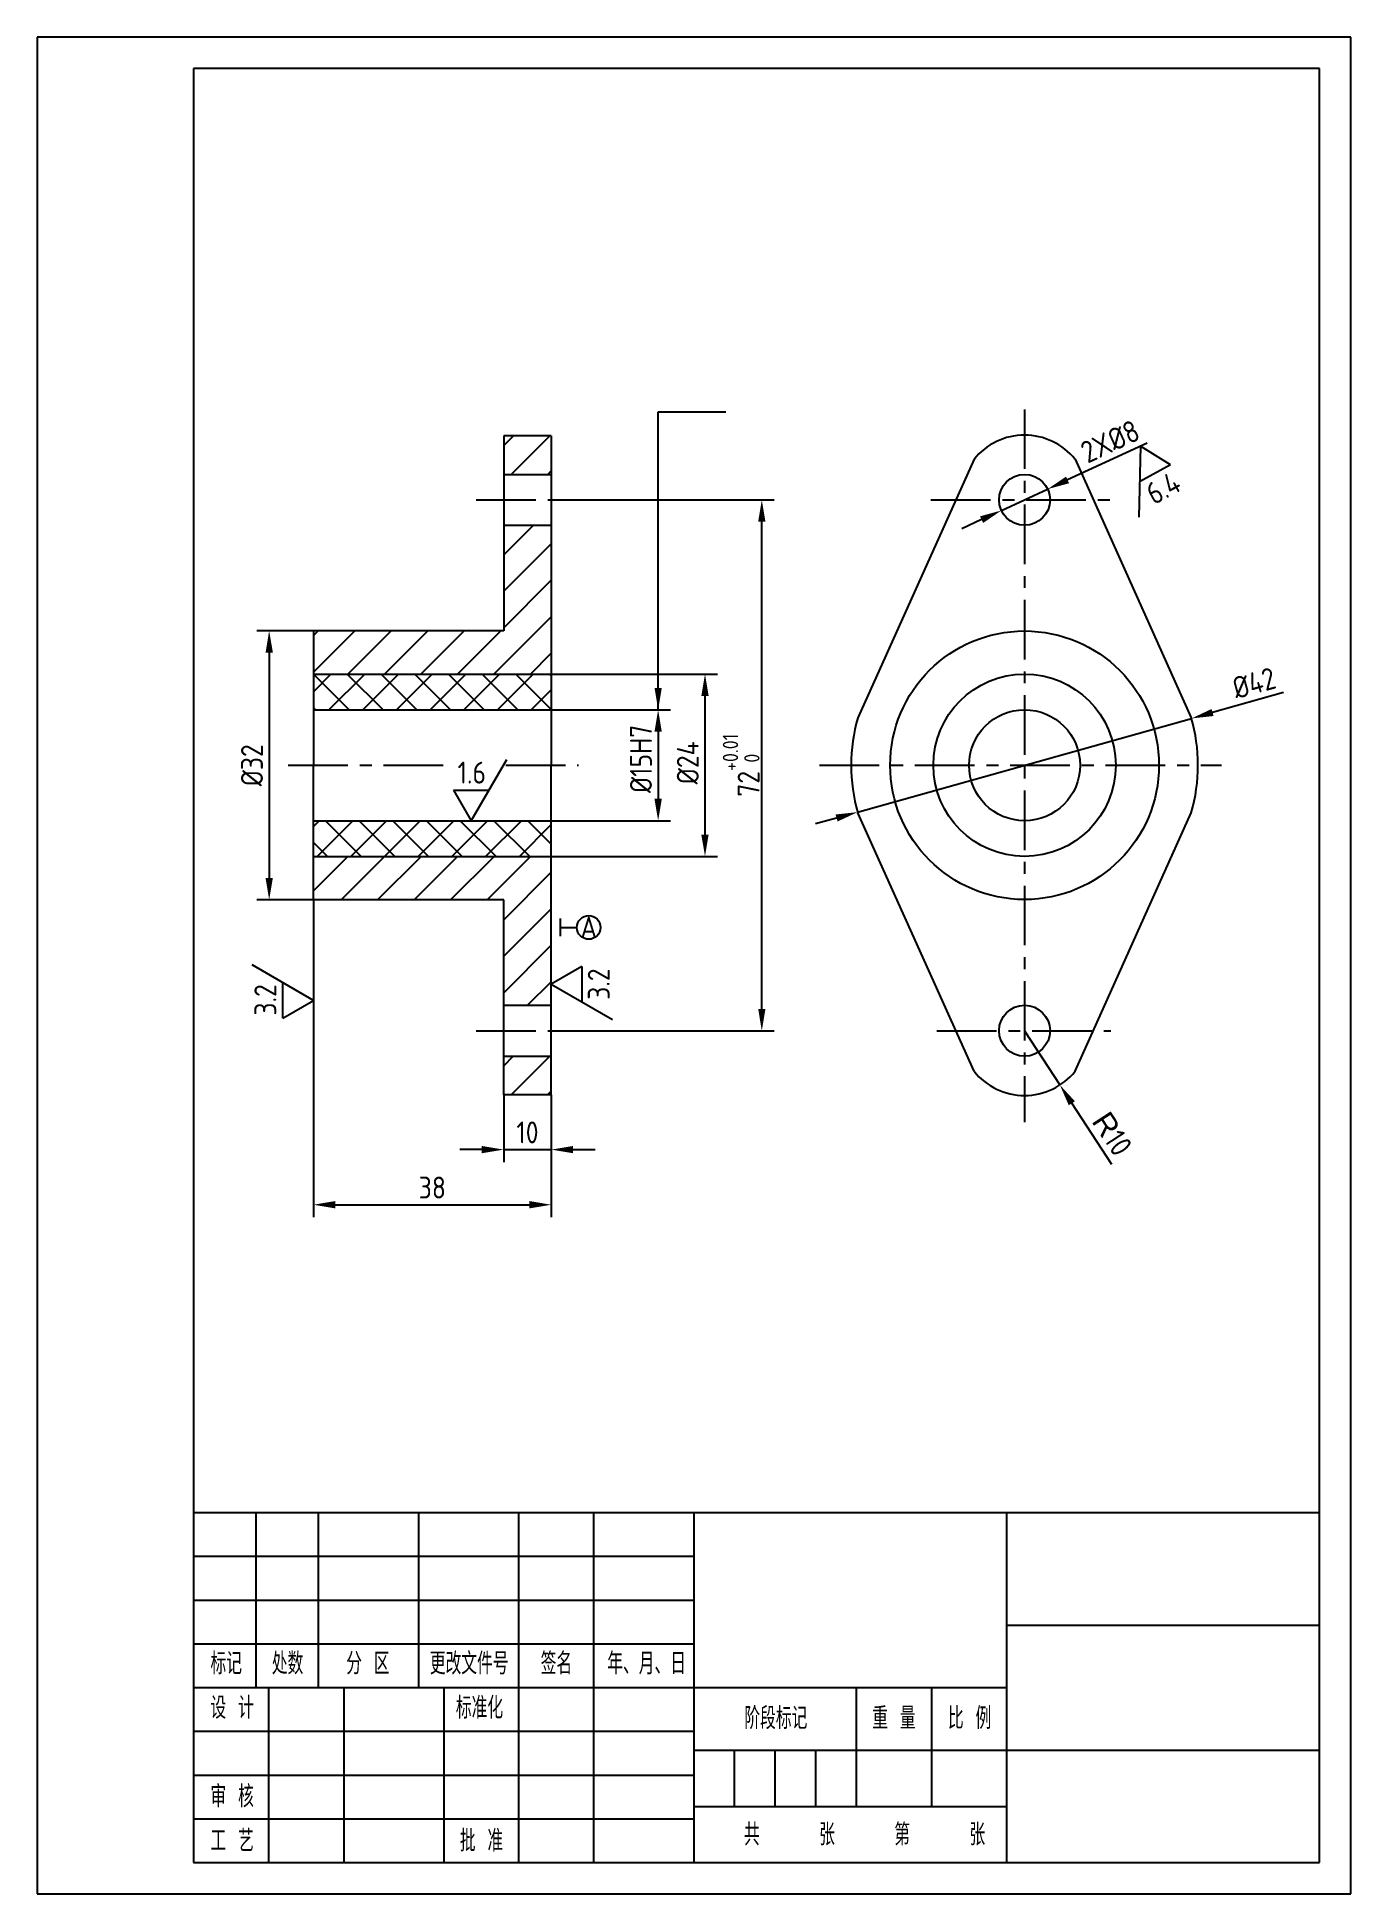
# Model space of a CAD drawing. Header units: millimetres. Extents: x 0 to 210, y 0 to 297.
import ezdxf
from ezdxf.enums import TextEntityAlignment as Align

# ---------------------------------------------------------------- set-up
doc = ezdxf.new("R2010")
doc.units = ezdxf.units.MM
doc.header["$LTSCALE"] = 0.3
doc.linetypes.add('CENTER', pattern=[50.8, 31.75, -6.35, 6.35, -6.35])
for name, color, linetype in [('文字', 3, 'Continuous'), ('点画线', 1, 'CENTER'), ('粗实线', 7, 'Continuous'), ('细实线', 5, 'Continuous')]:
    doc.layers.add(name, color=color, linetype=linetype)
doc.styles.add('工程字-10', font='gbenor.shx', dxfattribs={"height": 10, "bigfont": 'gbcbig.shx'})
doc.styles.add('工程字-35', font='gbenor.shx', dxfattribs={"height": 3.5, "bigfont": 'gbcbig.shx'})
doc.styles.add('工程字-7', font='gbenor.shx', dxfattribs={"height": 7, "bigfont": 'gbcbig.shx'})
doc.styles.add('工程字35', font='gbenor.shx', dxfattribs={"height": 3.5, "bigfont": 'gbcbig.shx'})
doc.dimstyles.new('尺寸35', dxfattribs={"dimtxt": 3.5, "dimasz": 3.5, "dimexe": 2, "dimexo": 0, "dimgap": 1, "dimtad": 1, "dimdec": 0, "dimdsep": 46, "dimtxsty": '工程字35', "dimcen": 3.5, "dimaunit": 1, "dimadec": 0, "dimazin": 0, "dimtfac": 1, "dimtdec": 0, "dimtmove": 0, "dimatfit": 3, "dimfxl": 1, "dimarcsym": 0})

# ---------------------------------------------------------------- blocks, each defined once
blk = doc.blocks.new('标题栏')
at = {"layer": '粗实线'}
for p, q in [((-180, 56), (-180, 0)), ((-180, 56), (0, 56)), ((-170, 28), (-170, 56)), ((-160, 28), (-160, 56)), ((-144, 28), (-144, 56)), ((-128, 0), (-128, 56)), ((-116, 0), (-116, 56)), ((-100, 0), (-100, 56)), ((-50, 0), (-50, 56)), ((0, 0), (0, 56)), ((-50, 38), (0, 38)), ((-180, 35), (-100, 35)), ((-180, 28), (-50, 28)), ((-168, 28), (-168, 0)), ((-156, 28), (-156, 0)), ((-140, 28), (-140, 0)), ((-100, 28), (-50, 28)), ((-74, 9), (-74, 28)), ((-62, 9), (-62, 28)), ((-100, 18), (0, 18)), ((-100, 9), (-50, 9)), ((-180, 7), (-100, 7)), ((-180, 0), (0, 0))]:
    blk.add_line(p, q, dxfattribs=at)
at = {"layer": '细实线'}
for p, q in [((-180, 49), (-100, 49)), ((-180, 42), (-100, 42)), ((-180, 21), (-100, 21)), ((-93.5, 9), (-93.5, 18)), ((-87, 9), (-87, 18)), ((-80.5, 9), (-80.5, 18)), ((-180, 14), (-100, 14))]:
    blk.add_line(p, q, dxfattribs=at)
at = {"layer": '文字', "style": '工程字-35'}
for s, p in [('标记', (-177.3, 30.1)), ('处数', (-167.49, 30.1)), ('分 区', (-155.6, 30.1)), ('更改文件号', (-142.24, 30.1)), ('签名', (-124.51, 30.1)), ('年、月、日', (-113.87, 30.1)), ('设 计', (-177.3, 23.01)), ('标准化', (-138.07, 23.01)), ('阶段标记', (-91.96, 21.35)), ('重 量', (-71.51, 21.35)), ('比 例', (-59.41, 21.35)), ('审 核', (-177.3, 8.84)), ('共     张     第     张', (-92, 2.75)), ('工 艺', (-177.3, 1.75)), ('批 准', (-137.44, 1.75))]:
    blk.add_text(s, height=3.5, dxfattribs=at).set_placement(p)
at = {"layer": '文字'}
for tag, height, style, p in [('(单位名称)', 7, '工程字-7', (-25, 47)), ('(材料标记)', 10, '工程字-10', (-75, 42)), ('(图样名称)', 10, '工程字-10', (-25, 28)), ('(设计)', 3.5, '工程字-35', (-162.05, 24.36)), ('(日期)', 3.5, '工程字-35', (-147.8, 24.31)), ('(重量)', 3.5, '工程字-35', (-68, 13.5)), ('(比例)', 3.5, '工程字-35', (-56, 13.5)), ('(图样代号)', 7, '工程字-7', (-25, 9)), ('Z1', 3.5, '工程字-35', (-85.73, 4.29)), ('Z2', 3.5, '工程字-35', (-64.26, 4.35))]:
    blk.add_attdef(tag, text='', height=height, dxfattribs=dict(at, style=style)).set_placement(p, align=Align.MIDDLE)
blk = doc.blocks.new('*D8')
at = {"layer": 'Defpoints', "color": 0}
for p in [(44.16, 202.05), (37.09, 159.01), (44.16, 159.01)]:
    blk.add_point(p, dxfattribs=at)
at = {"layer": '细实线', "color": 0, "lineweight": -2}
for p, q in [((44.16, 202.05), (35.09, 202.05)), ((37.09, 198.55), (37.09, 162.51)), ((44.16, 159.01), (35.09, 159.01))]:
    blk.add_line(p, q, dxfattribs=at)
at = {"layer": '细实线', "color": 0}
for points in [[(36.51, 198.55), (37.68, 198.55), (37.09, 202.05)], [(36.51, 162.51), (37.68, 162.51), (37.09, 159.01)]]:
    blk.add_solid(points, dxfattribs=at)
at = {"layer": '细实线', "color": 0, "insert": (34.34, 180.53), "char_height": 3.5, "attachment_point": 5, "rotation": 90, "style": '工程字35'}
blk.add_mtext('%%c32', dxfattribs=at)
blk = doc.blocks.new('*D9')
at = {"layer": 'Defpoints', "color": 0}
for p in [(44.16, 159.01), (82.18, 127.81), (82.18, 110.23)]:
    blk.add_point(p, dxfattribs=at)
at = {"layer": '细实线', "color": 0, "lineweight": -2}
for p, q in [((44.16, 159.01), (44.16, 108.23)), ((82.18, 127.81), (82.18, 108.23)), ((47.66, 110.23), (78.68, 110.23))]:
    blk.add_line(p, q, dxfattribs=at)
at = {"layer": '细实线', "color": 0}
for points in [[(47.66, 110.82), (47.66, 109.65), (44.16, 110.23)], [(78.68, 110.82), (78.68, 109.65), (82.18, 110.23)]]:
    blk.add_solid(points, dxfattribs=at)
at = {"layer": '细实线', "color": 0, "insert": (63.17, 112.98), "char_height": 3.5, "attachment_point": 5, "style": '工程字35'}
blk.add_mtext('38', dxfattribs=at)
blk = doc.blocks.new('*D10')
at = {"layer": 'Defpoints', "color": 0}
for p in [(74.58, 127.81), (82.18, 127.81), (82.18, 119.05)]:
    blk.add_point(p, dxfattribs=at)
at = {"layer": '细实线', "color": 0, "lineweight": -2}
for p, q in [((74.58, 127.81), (74.58, 117.05)), ((82.18, 127.81), (82.18, 117.05)), ((71.08, 119.05), (67.58, 119.05)), ((74.58, 119.05), (82.18, 119.05)), ((85.68, 119.05), (89.18, 119.05))]:
    blk.add_line(p, q, dxfattribs=at)
at = {"layer": '细实线', "color": 0}
for points in [[(71.08, 119.63), (71.08, 118.47), (74.58, 119.05)], [(85.68, 119.63), (85.68, 118.47), (82.18, 119.05)]]:
    blk.add_solid(points, dxfattribs=at)
at = {"layer": '细实线', "color": 0, "insert": (78.38, 121.8), "char_height": 3.5, "attachment_point": 5, "style": '工程字35'}
blk.add_mtext('10', dxfattribs=at)
blk = doc.blocks.new('*D11')
at = {"layer": 'Defpoints', "color": 0}
for p in [(82.18, 189.4), (82.18, 171.66), (99.27, 171.66)]:
    blk.add_point(p, dxfattribs=at)
at = {"layer": '细实线', "color": 0, "lineweight": -2}
for p, q in [((82.18, 189.4), (101.27, 189.4)), ((99.27, 185.9), (99.27, 175.16)), ((82.18, 171.66), (101.27, 171.66))]:
    blk.add_line(p, q, dxfattribs=at)
at = {"layer": '细实线', "color": 0}
for points in [[(98.68, 185.9), (99.85, 185.9), (99.27, 189.4)], [(98.68, 175.16), (99.85, 175.16), (99.27, 171.66)]]:
    blk.add_solid(points, dxfattribs=at)
at = {"layer": '细实线', "color": 0, "insert": (96.52, 181.55), "char_height": 3.5, "attachment_point": 5, "rotation": 90, "style": '工程字35'}
blk.add_mtext('%%C15H7', dxfattribs=at)
blk = doc.blocks.new('*D12')
at = {"layer": 'Defpoints', "color": 0}
for p in [(82.18, 195.11), (106.76, 195.11), (82.18, 165.95)]:
    blk.add_point(p, dxfattribs=at)
at = {"layer": '细实线', "color": 0, "lineweight": -2}
for p, q in [((82.18, 195.11), (108.76, 195.11)), ((106.76, 169.45), (106.76, 191.61)), ((82.18, 165.95), (108.76, 165.95))]:
    blk.add_line(p, q, dxfattribs=at)
at = {"layer": '细实线', "color": 0}
for points in [[(106.17, 191.61), (107.34, 191.61), (106.76, 195.11)], [(106.17, 169.45), (107.34, 169.45), (106.76, 165.95)]]:
    blk.add_solid(points, dxfattribs=at)
at = {"layer": '细实线', "color": 0, "insert": (104.01, 180.92), "char_height": 3.5, "attachment_point": 5, "rotation": 90, "style": '工程字35'}
blk.add_mtext('%%c24', dxfattribs=at)
blk = doc.blocks.new('*D13')
at = {"layer": 'Defpoints', "color": 0}
for p in [(82.18, 222.99), (115.84, 222.99), (82.18, 138.06)]:
    blk.add_point(p, dxfattribs=at)
at = {"layer": '细实线', "color": 0, "lineweight": -2}
for p, q in [((82.18, 222.99), (117.84, 222.99)), ((115.84, 141.56), (115.84, 219.49)), ((82.18, 138.06), (117.84, 138.06))]:
    blk.add_line(p, q, dxfattribs=at)
at = {"layer": '细实线', "color": 0}
for points in [[(115.26, 219.49), (116.42, 219.49), (115.84, 222.99)], [(115.26, 141.56), (116.42, 141.56), (115.84, 138.06)]]:
    blk.add_solid(points, dxfattribs=at)
at = {"layer": '细实线', "color": 0, "insert": (112.54, 180.53), "char_height": 3.5, "attachment_point": 5, "rotation": 90, "style": '工程字35'}
blk.add_mtext('72{\\H0.7x;\\S+0.01^  0;}', dxfattribs=at)
blk = doc.blocks.new('*D14')
at = {"layer": 'Defpoints', "color": 0}
for p in [(184.53, 188.02), (131.16, 173.04)]:
    blk.add_point(p, dxfattribs=at)
at = {"layer": '细实线', "color": 0, "lineweight": -2}
for p, q in [((199.26, 192.16), (187.9, 188.97)), ((131.16, 173.04), (184.53, 188.02)), ((127.79, 172.09), (124.42, 171.14))]:
    blk.add_line(p, q, dxfattribs=at)
at = {"layer": '细实线', "color": 0}
for points in [[(187.74, 189.53), (188.06, 188.41), (184.53, 188.02)], [(127.63, 172.65), (127.95, 171.53), (131.16, 173.04)]]:
    blk.add_solid(points, dxfattribs=at)
at = {"layer": '细实线', "color": 0, "insert": (194.52, 193.68), "char_height": 3.5, "attachment_point": 5, "rotation": 15.6849, "style": '工程字35'}
blk.add_mtext('%%c42', dxfattribs=at)
blk = doc.blocks.new('*D15')
at = {"layer": 'Defpoints', "color": 0}
for p in [(157.84, 138.06), (163.49, 129.39)]:
    blk.add_point(p, dxfattribs=at)
at = {"layer": '细实线', "color": 0, "lineweight": -2}
for p, q in [((157.84, 138.06), (163.49, 129.39)), ((171.8, 116.65), (165.4, 126.46))]:
    blk.add_line(p, q, dxfattribs=at)
at = {"layer": '细实线', "color": 0}
blk.add_solid([(165.89, 126.78), (164.91, 126.14), (163.49, 129.39)], dxfattribs=at)
at = {"layer": '细实线', "color": 0, "insert": (171.86, 121.59), "char_height": 3.5, "attachment_point": 5, "rotation": 303.0914, "style": '工程字35'}
blk.add_mtext('{\\fArial|b0|i0|c0|p32;R}10', dxfattribs=at)
blk = doc.blocks.new('*D16')
at = {"layer": 'Defpoints', "color": 0}
for p in [(161.53, 224.7), (154.15, 221.29)]:
    blk.add_point(p, dxfattribs=at)
at = {"layer": '细实线', "color": 0, "lineweight": -2}
for p, q in [((177.45, 232.05), (164.71, 226.17)), ((154.15, 221.29), (161.53, 224.7)), ((150.97, 219.82), (147.8, 218.35))]:
    blk.add_line(p, q, dxfattribs=at)
at = {"layer": '细实线', "color": 0}
for points in [[(164.47, 226.7), (164.96, 225.64), (161.53, 224.7)], [(150.73, 220.35), (151.22, 219.29), (154.15, 221.29)]]:
    blk.add_solid(points, dxfattribs=at)
at = {"layer": '细实线', "color": 0, "insert": (171.52, 232.34), "char_height": 3.5, "attachment_point": 5, "rotation": 24.7886, "style": '工程字35'}
blk.add_mtext('2X%%c8', dxfattribs=at)
blk = doc.blocks.new('BASE1')
at = {"layer": '粗实线'}
blk.add_line((0, -1.41), (0, 1.41), dxfattribs=at)
at = {"layer": '细实线'}
blk.add_line((0, 0), (2.6, 0), dxfattribs=at)
blk.add_circle((4.49, 0), 1.89, dxfattribs=at)
at = {"layer": '文字', "style": '工程字35'}
blk.add_attdef('A', text='', height=3.5, dxfattribs=at).set_placement((4.49, 0), align=Align.MIDDLE)
blk = doc.blocks.new('ROU1')
at = {"layer": '细实线'}
for p, q in [((0, 0), (5.66, 9.8)), ((-2.83, 4.9), (0, 0)), ((-2.83, 4.9), (2.83, 4.9))]:
    blk.add_line(p, q, dxfattribs=at)
at = {"layer": '文字', "style": '工程字35'}
blk.add_attdef('ROU', text='', height=3.5, dxfattribs=at).set_placement((0.08, 7.69), align=Align.MIDDLE)
blk = doc.blocks.new('ROU2')
at = {"layer": '细实线'}
for p, q in [((0, 0), (-5.66, -9.8)), ((2.83, -4.9), (0, 0)), ((2.83, -4.9), (-2.83, -4.9))]:
    blk.add_line(p, q, dxfattribs=at)
at = {"layer": '文字', "style": '工程字35'}
blk.add_attdef('ROU', text='', height=3.5, dxfattribs=at).set_placement((0.01, -7.59), align=Align.MIDDLE)

msp = doc.modelspace()

# ---------------------------------------------------------------- hatches: boundary and pattern name
at = {"layer": '细实线'}
h = msp.add_hatch(dxfattribs=at)
h.set_pattern_fill('ANSI31', color=256, scale=1.3, style=0)
h.set_pattern_definition([(45, (-91.8203, 18.603), (-2.918583, 2.918583), [])])
h.paths.add_polyline_path([(74.58, 227.06), (82.18, 227.06), (82.18, 233.25), (74.58, 233.25)])
h.paths.add_polyline_path([(74.58, 202.05), (44.16, 202.05), (44.16, 195.11), (82.18, 195.11), (82.18, 218.93), (74.58, 218.93)])
h.paths.add_polyline_path([(74.58, 142.13), (82.18, 142.13), (82.18, 165.95), (44.16, 165.95), (44.16, 159.01), (74.58, 159.01)])
h.paths.add_polyline_path([(82.18, 127.81), (82.18, 134), (74.58, 134), (74.58, 127.81)])
h = msp.add_hatch(dxfattribs=at)
h.set_pattern_fill('ANSI37', color=256, scale=1.2, style=0)
h.set_pattern_definition([(45, (-91.8203, 18.603), (-2.694077, 2.694077), []), (135, (-91.8203, 18.603), (-2.694077, -2.694077), [])])
h.paths.add_polyline_path([(82.18, 189.4), (82.18, 195.11), (44.16, 195.11), (44.16, 189.4)])
h.paths.add_polyline_path([(82.18, 165.95), (82.18, 171.66), (44.16, 171.66), (44.16, 165.95)])

# ---------------------------------------------------------------- linework, layer by layer
at = {"layer": '点画线'}
for p, q in [((157.84, 237.46), (157.84, 123.46)), ((70.18, 222.99), (86.59, 222.99)), ((142.88, 222.99), (172.13, 222.99)), ((40.14, 180.53), (65.4, 180.53)), ((74.92, 180.53), (86.55, 180.53)), ((125.08, 180.53), (189.3, 180.53)), ((70.18, 138.06), (86.59, 138.06)), ((143.82, 138.06), (171.65, 138.06))]:
    msp.add_line(p, q, dxfattribs=at)
at = {"layer": '粗实线'}
for p, q in [((25, 292), (25, 5)), ((205, 292), (25, 292)), ((205, 5), (205, 292)), ((82.18, 233.25), (74.58, 233.25)), ((74.58, 233.25), (74.58, 202.05)), ((82.18, 233.25), (82.18, 180.46)), ((149.77, 229.47), (131.18, 188.12)), ((165.92, 229.47), (184.5, 188.12)), ((74.58, 227.06), (82.18, 227.06)), ((74.58, 218.93), (82.18, 218.93)), ((74.58, 202.05), (44.16, 202.05)), ((44.16, 202.05), (44.16, 180.46)), ((44.16, 195.11), (82.18, 195.11)), ((44.16, 189.4), (82.18, 189.4)), ((44.16, 159.01), (44.16, 180.6)), ((82.18, 127.81), (82.18, 180.6)), ((149.77, 131.59), (131.18, 172.94)), ((165.92, 131.59), (184.5, 172.94)), ((44.16, 171.66), (82.18, 171.66)), ((44.16, 165.95), (82.18, 165.95)), ((74.58, 159.01), (44.16, 159.01)), ((74.58, 127.81), (74.58, 159.01)), ((74.58, 142.13), (82.18, 142.13)), ((74.58, 134), (82.18, 134)), ((82.18, 127.81), (74.58, 127.81)), ((25, 5), (205, 5))]:
    msp.add_line(p, q, dxfattribs=at)
for centre, radius in [((157.84, 222.99), 4.07), ((157.84, 180.53), 21.48), ((157.84, 180.53), 14.58), ((157.84, 180.53), 8.87), ((157.84, 138.06), 4.07)]:
    msp.add_circle(centre, radius, dxfattribs=at)
for centre, radius, start, end in [((157.84, 222.99), 10.35, 38.7287, 141.2713), ((157.84, 180.53), 27.72, 164.1104, 180), ((157.84, 180.53), 27.72, 0, 15.8896), ((157.84, 180.53), 27.72, 180, 195.8896), ((157.84, 180.53), 27.72, 344.1104, 0), ((157.84, 138.06), 10.35, 218.7287, 321.2713)]:
    msp.add_arc(centre, radius, start, end, dxfattribs=at)
at = {"layer": '细实线'}
for p, q in [((210, 297), (0, 297)), ((0, 297), (0, 0)), ((210, 0), (210, 297)), ((0, 0), (210, 0))]:
    msp.add_line(p, q, dxfattribs=at)

# ---------------------------------------------------------------- block references
for name, p, rotation, values in [('ROU2', (176.36, 231.55), 28.64492829009363, {'ROU': '6.4'}), ('ROU1', (44.16, 142.92), 90, {'ROU': '3.2'}), ('ROU2', (82.18, 145.51), 90, {'ROU': '3.2'})]:
    msp.add_blockref(name, p, dxfattribs=dict(rotation=rotation)).add_auto_attribs(values)
for name, p, values in [('ROU1', (69.4, 171.66), {'ROU': '1.6'}), ('BASE1', (83.68, 154.59), {'A': 'A'})]:
    msp.add_blockref(name, p).add_auto_attribs(values)
msp.add_blockref('标题栏', (205, 5), dxfattribs=at)

# ---------------------------------------------------------------- dimensions: what is measured, and where the dimension line sits
for p1, p2, text, picture, middle in [((154.15, 221.29), (161.53, 224.7), '2X%%c8', '*D16', (171.52, 232.34)), ((131.16, 173.04), (184.53, 188.02), '%%c42', '*D14', (194.52, 193.68))]:
    dim = msp.add_diameter_dim_2p(p1=p1, p2=p2, text=text, dimstyle='尺寸35', dxfattribs=at)
    dim.commit()
    dim.dimension.update_dxf_attribs({"geometry": picture, "text_midpoint": middle})
for base, p1, p2, text, picture, middle in [((115.84, 222.99), (82.18, 138.06), (82.18, 222.99), '72{\\H0.7x;\\S+0.01^  0;}', '*D13', (115.84, 180.53)), ((37.09, 159.01), (44.16, 202.05), (44.16, 159.01), '%%c32', '*D8', (37.09, 180.53)), ((106.76, 195.11), (82.18, 165.95), (82.18, 195.11), '%%c24', '*D12', (106.76, 180.92)), ((99.27, 171.66), (82.18, 189.4), (82.18, 171.66), '%%C15H7', '*D11', (99.27, 181.55))]:
    dim = msp.add_linear_dim(base=base, p1=p1, p2=p2, angle=90, text=text, dimstyle='尺寸35', dxfattribs=at)
    dim.commit()
    dim.dimension.update_dxf_attribs({"geometry": picture, "text_midpoint": middle, "dimtype": 160})
for base, p1, text, picture, middle in [((82.18, 110.23), (44.16, 159.01), '38', '*D9', (63.17, 112.98)), ((82.18, 119.05), (74.58, 127.81), '10', '*D10', (78.38, 121.8))]:
    dim = msp.add_linear_dim(base=base, p1=p1, p2=(82.18, 127.81), text=text, dimstyle='尺寸35', dxfattribs=at)
    dim.commit()
    dim.dimension.update_dxf_attribs({"geometry": picture, "text_midpoint": middle})
dim = msp.add_radius_dim(center=(157.84, 138.06), mpoint=(163.49, 129.39), text='{\\fArial|b0|i0|c0|p32;R}10', dimstyle='尺寸35', dxfattribs=at)
dim.commit()
dim.dimension.update_dxf_attribs({"geometry": '*D15', "text_midpoint": (171.86, 121.59)})

# ---------------------------------------------------------------- leaders
msp.add_leader([(99.27, 189.4), (99.27, 237.09), (110.07, 237.09)], dimstyle='尺寸35', override={"dimgap": 2, "dimtad": 0}, dxfattribs=at)

doc.saveas('drawing.dxf')
